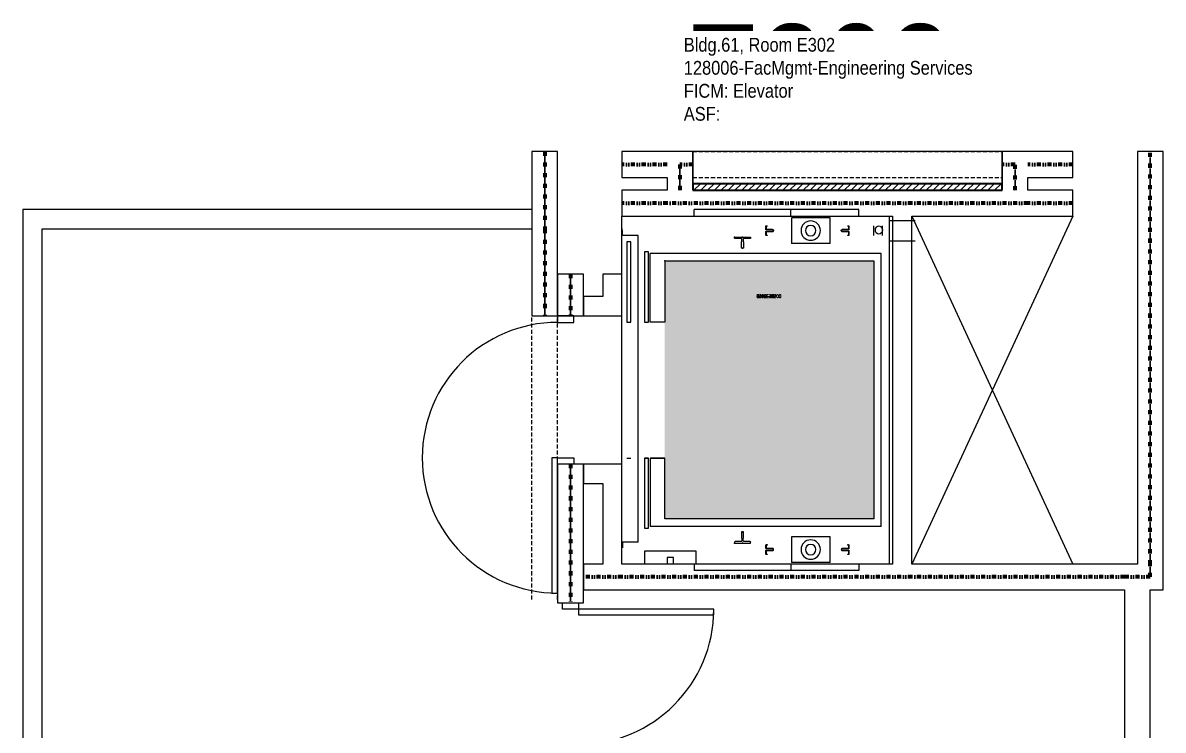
# Model space of a CAD drawing. Header units: inches. Extents: x -2562 to 2562, y -70 to 1203.
# Drawn here: x 2208 to 2562, y 983.4 to 1203 of the extents above; entities that cross this region are included whole.
import ezdxf

# ---------------------------------------------------------------- set-up
doc = ezdxf.new("R2010")
doc.units = ezdxf.units.IN
doc.header["$LTSCALE"] = 10
doc.header["$MEASUREMENT"] = 0
doc.linetypes.add('DIVIDE', pattern=[1.25, 0.5, -0.25, 0, -0.25, 0, -0.25])
doc.linetypes.add('HIDDEN2', pattern=[0.1875, 0.125, -0.0625])
doc.layers.get('0').update_dxf_attribs({"linetype": 'CONTINUOUS'})
for name, color, linetype in [('A-DOOR', 2, 'CONTINUOUS'), ('A-FLOR', 3, 'CONTINUOUS'), ('A-IDEN-RNUM', 7, 'CONTINUOUS'), ('A-IDEN-SNUM', 4, 'CONTINUOUS'), ('A-IDEN-VNUM', 4, 'CONTINUOUS'), ('A-WALL', 5, 'CONTINUOUS'), ('Rooms-Category-Color', 7, 'CONTINUOUS'), ('Rooms-College-Color', 7, 'CONTINUOUS'), ('Rooms-Department-Color', 7, 'CONTINUOUS'), ('Rooms-Division-Color', 7, 'CONTINUOUS'), ('Rooms-Information', 7, 'CONTINUOUS')]:
    doc.layers.add(name, color=color, linetype=linetype)
doc.styles.add('ROOMSNUMBER', font='TXT.SHX', dxfattribs={"height": 1})
doc.styles.add('ROOMVNUMBER', font='arial.ttf', dxfattribs={"width": 0.85, "height": 30})

# ---------------------------------------------------------------- blocks, each defined once
blk = doc.blocks.new('A$C56AA08DF')
for p, q in [((91, 110), (8, 110)), ((8, 2), (8, 110)), ((91, 2), (91, 110)), ((8, 108.61), (0, 108.61)), ((10.09, 104), (10.09, 107)), ((12.84, 104), (12.84, 107)), ((20.93, 106.9), (20.93, 107.03)), ((26.43, 109.5), (38.43, 109.5)), ((26.43, 101.5), (26.43, 109.5)), ((38.43, 109.5), (38.43, 101.5)), ((45.93, 107.03), (45.93, 106.9)), ((20.93, 103.97), (20.93, 104.1)), ((45.93, 104.1), (45.93, 103.97)), ((56.06, 103.5), (51.06, 103.5)), ((51.06, 103.5), (51.06, 103.19)), ((51.25, 103), (53.18, 103)), ((53.37, 102.81), (53.37, 101.97)), ((53.75, 101.97), (53.75, 102.81)), ((53.93, 103), (55.87, 103)), ((56.06, 103.19), (56.06, 103.5)), ((86, 104), (90.75, 104)), ((86, 8.75), (86, 104)), ((90.87, 104), (90.87, 105.75)), ((8, 102.33), (0, 102.33)), ((26.43, 101.5), (38.43, 101.5)), ((53.37, 101.97), (53.25, 101.97)), ((53.25, 101.97), (53.25, 100)), ((53.25, 100), (53.87, 100)), ((53.87, 101.97), (53.75, 101.97)), ((53.87, 100), (53.87, 101.97)), ((88.25, 102), (89.5, 102)), ((88.25, 77.11), (88.25, 102)), ((89.5, 102), (89.5, 77.11)), ((10.5, 13.63), (10.5, 98.37)), ((10.5, 98.37), (82.25, 98.37)), ((12.75, 16), (12.75, 96)), ((12.75, 96), (77.75, 96)), ((77.75, 96), (77.75, 77.12)), ((82.25, 77.12), (82.25, 98.37)), ((82.75, 98.87), (84, 98.87)), ((82.75, 77.12), (82.75, 98.87)), ((84, 98.87), (84, 77.12)), ((77.75, 77.12), (82.25, 77.12)), ((84, 77.12), (82.75, 77.12)), ((89.5, 77.11), (88.25, 77.11)), ((77.75, 16), (77.75, 34.87)), ((82.25, 34.87), (77.75, 34.87)), ((77.75, 34.87), (82.25, 34.87)), ((82.25, 34.87), (82.25, 13.63)), ((82.25, 34.87), (82.25, 32.87)), ((84, 34.87), (82.75, 34.87)), ((89.5, 34.89), (88.25, 34.89)), ((12.75, 16), (77.75, 16)), ((10.5, 13.63), (82.25, 13.63)), ((53.25, 12), (53.87, 12)), ((53.25, 10.03), (53.25, 12)), ((53.87, 12), (53.87, 10.03)), ((20.93, 7.9), (20.93, 8.03)), ((26.43, 2.5), (26.43, 10.5)), ((26.43, 10.5), (38.43, 10.5)), ((38.43, 10.5), (38.43, 2.5)), ((45.93, 8.03), (45.93, 7.9)), ((51.06, 8.5), (51.06, 8.81)), ((56.06, 8.5), (51.06, 8.5)), ((51.25, 9), (53.18, 9)), ((53.37, 10.03), (53.25, 10.03)), ((53.37, 9.19), (53.37, 10.03)), ((53.87, 10.03), (53.75, 10.03)), ((53.75, 10.03), (53.75, 9.19)), ((53.93, 9), (55.87, 9)), ((56.06, 8.81), (56.06, 8.5)), ((86, 8.75), (90.87, 8.75)), ((90.87, 8.75), (90.87, 7)), ((20.93, 4.97), (20.93, 5.1)), ((45.93, 5.1), (45.93, 4.97)), ((68, 6), (84, 6)), ((68, 2), (68, 6)), ((75, 4), (77, 4)), ((75, 2), (75, 4)), ((77, 4), (77, 2)), ((84, 6), (84, 2)), ((8, 2), (91, 2)), ((26.43, 2.5), (38.43, 2.5))]:
    blk.add_line(p, q)
at = {"linetype": 'Continuous'}
for p, q in [((17.43, 112), (47.43, 112)), ((38.56, 112), (68.56, 112)), ((17.43, 0), (47.43, 0)), ((38.56, 0), (68.56, 0))]:
    blk.add_line(p, q, dxfattribs=at)
at = {"linetype": 'ByBlock'}
for p, q in [((17.43, 110), (17.43, 112)), ((38.56, 110), (38.56, 112)), ((68.56, 110), (68.56, 112)), ((17.43, 2), (17.43, 0)), ((38.56, 2), (38.56, 0)), ((68.56, 2), (68.56, 0))]:
    blk.add_line(p, q, dxfattribs=at)
for points in [[(20.93, 107.03), (20.71, 107.03, 0.414214), (20.56, 106.88), (20.56, 105.84, 0.414214), (20.71, 105.69), (22.66, 105.69, -0.414214), (22.81, 105.54), (22.81, 105.46, -0.414214), (22.66, 105.31), (20.71, 105.31, 0.414214), (20.56, 105.16), (20.56, 104.12, 0.414214), (20.71, 103.97), (20.93, 103.97)], [(20.93, 106.9), (20.76, 106.9, 0.414214), (20.68, 106.83), (20.68, 105.89, 0.414214), (20.76, 105.81), (22.63, 105.81, -0.414214), (22.93, 105.51), (22.93, 105.49, -0.414214), (22.63, 105.19), (20.76, 105.19, 0.414214), (20.68, 105.11), (20.68, 104.17, 0.414214), (20.76, 104.1), (20.93, 104.1)], [(45.93, 104.1), (46.11, 104.1, 0.414214), (46.18, 104.17), (46.18, 105.11, 0.414214), (46.11, 105.19), (44.23, 105.19, -0.414214), (43.93, 105.49), (43.93, 105.51, -0.414214), (44.23, 105.81), (46.11, 105.81, 0.414214), (46.18, 105.89), (46.18, 106.83, 0.414214), (46.11, 106.9), (45.93, 106.9)], [(45.93, 103.97), (46.16, 103.97, 0.414214), (46.31, 104.12), (46.31, 105.16, 0.414214), (46.16, 105.31), (44.21, 105.31, -0.414214), (44.06, 105.46), (44.06, 105.54, -0.414214), (44.21, 105.69), (46.16, 105.69, 0.414214), (46.31, 105.84), (46.31, 106.88, 0.414214), (46.16, 107.03), (45.93, 107.03)], [(20.93, 8.03), (20.71, 8.03, 0.414214), (20.56, 7.88), (20.56, 6.84, 0.414214), (20.71, 6.69), (22.66, 6.69, -0.414214), (22.81, 6.54), (22.81, 6.46, -0.414214), (22.66, 6.31), (20.71, 6.31, 0.414214), (20.56, 6.16), (20.56, 5.12, 0.414214), (20.71, 4.97), (20.93, 4.97)], [(20.93, 7.9), (20.76, 7.9, 0.414214), (20.68, 7.83), (20.68, 6.89, 0.414214), (20.76, 6.81), (22.63, 6.81, -0.414214), (22.93, 6.51), (22.93, 6.49, -0.414214), (22.63, 6.19), (20.76, 6.19, 0.414214), (20.68, 6.11), (20.68, 5.17, 0.414214), (20.76, 5.1), (20.93, 5.1)], [(45.93, 5.1), (46.11, 5.1, 0.414214), (46.18, 5.17), (46.18, 6.11, 0.414214), (46.11, 6.19), (44.23, 6.19, -0.414214), (43.93, 6.49), (43.93, 6.51, -0.414214), (44.23, 6.81), (46.11, 6.81, 0.414214), (46.18, 6.89), (46.18, 7.83, 0.414214), (46.11, 7.9), (45.93, 7.9)], [(45.93, 4.97), (46.16, 4.97, 0.414214), (46.31, 5.12), (46.31, 6.16, 0.414214), (46.16, 6.31), (44.21, 6.31, -0.414214), (44.06, 6.46), (44.06, 6.54, -0.414214), (44.21, 6.69), (46.16, 6.69, 0.414214), (46.31, 6.84), (46.31, 7.88, 0.414214), (46.16, 8.03), (45.93, 8.03)]]:
    blk.add_lwpolyline(points, format="xyb")
for points in [[(84, 77.12), (82.75, 77.12), (82.75, 98.87), (84, 98.87)], [(82.75, 34.87), (84, 34.87), (84, 13.13), (82.75, 13.13)]]:
    blk.add_lwpolyline(points, close=True)
for centre, radius in [((11.27, 105.7), 1.19), ((32.43, 105.5), 3), ((32.43, 105.5), 1.62), ((32.43, 6.5), 3), ((32.43, 6.5), 1.62)]:
    blk.add_circle(centre, radius)
for centre, start, end in [((51.25, 103.19), 180, 270), ((53.18, 102.81), 0, 90), ((53.93, 102.81), 90, 180), ((55.87, 103.19), 270, 0), ((51.25, 8.81), 90, 180), ((53.18, 9.19), 270, 0), ((53.93, 9.19), 180, 270), ((55.87, 8.81), 0, 90)]:
    blk.add_arc(centre, 0.187, start, end)
for p in [(22.93, 105.5), (22.93, 105.5), (43.93, 105.5), (43.93, 105.5), (43.93, 105.5), (43.93, 105.5), (43.93, 105.5), (43.93, 105.5), (53.56, 103.5), (56.06, 103.5), (56.06, 103.5), (91, 106), (91, 106), (91, 106), (91, 106), (91, 106), (53.56, 100), (77.75, 96.12), (53.56, 12), (53.56, 12), (53.56, 9.31), (53.56, 9.31), (53.56, 8.5), (56.06, 8.5), (56.06, 8.5), (91, 8.75)]:
    blk.add_point(p)

msp = doc.modelspace()

# ---------------------------------------------------------------- hatches: boundary and pattern name
at = {"layer": 'A-WALL', "linetype": 'Continuous', "lineweight": 18}
h = msp.add_hatch(dxfattribs=at)
h.set_pattern_fill('_U', color=256, scale=1.5, angle=45, style=0, pattern_type=0)
h.set_pattern_definition([(45, (1243.0011, 2379), (-1.0606602, 1.0606602), [])])
h.paths.add_polyline_path([(2512, 1151), (2512, 1153), (2416, 1153), (2416, 1151)], flags=0)
at = {"layer": 'Rooms-Category-Color', "true_color": 0xadadad}
msp.add_hatch(color=253, dxfattribs=at).paths.add_polyline_path([(2407.25, 1129), (2407.25, 1049), (2472.25, 1049), (2472.25, 1129)])
at = {"layer": 'Rooms-College-Color', "true_color": 0xadadad}
msp.add_hatch(color=253, dxfattribs=at).paths.add_polyline_path([(2407.25, 1129), (2407.25, 1049), (2472.25, 1049), (2472.25, 1129)])
at = {"layer": 'Rooms-Department-Color', "true_color": 0xacacac}
msp.add_hatch(color=253, dxfattribs=at).paths.add_polyline_path([(2407.25, 1129), (2407.25, 1049), (2472.25, 1049), (2472.25, 1129)])
at = {"layer": 'Rooms-Division-Color', "true_color": 0xadadad}
msp.add_hatch(color=253, dxfattribs=at).paths.add_polyline_path([(2407.25, 1129), (2407.25, 1049), (2472.25, 1049), (2472.25, 1129)])

# ---------------------------------------------------------------- linework, layer by layer
at = {"layer": 'A-DOOR', "linetype": 'Continuous', "lineweight": -3}
for points in [[(2379, 1110), (2379, 1112), (2374, 1112), (2374, 1110)], [(2374, 1068), (2372.25, 1068), (2372.25, 1026), (2374, 1026)], [(2379, 1068), (2379, 1066), (2374, 1066), (2374, 1068)], [(2375.5, 1021), (2375.5, 1023), (2380.5, 1023), (2380.5, 1021)], [(2380.5, 1021), (2380.5, 1019.25), (2422.5, 1019.25), (2422.5, 1021)]]:
    msp.add_lwpolyline(points, close=True, dxfattribs=at)
for centre, start, end in [((2374, 1068), 90, 270), ((2380.5, 1021), 270, 0)]:
    msp.add_arc(centre, 42, start, end, dxfattribs=at)
at = {"layer": 'A-WALL', "linetype": 'Continuous', "lineweight": -3}
for p, q in [((2374, 1163), (2366, 1163)), ((2366, 1163), (2366, 1139)), ((2374, 1139), (2374, 1163)), ((2408, 1163), (2394, 1163)), ((2394, 1163), (2394, 1155)), ((2416, 1163), (2408, 1163)), ((2416, 1155), (2416, 1163)), ((2416, 1163, 21), (2416, 1153, 21)), ((2512, 1163, 21), (2416, 1163, 21)), ((2520, 1163), (2512, 1163)), ((2512, 1163), (2512, 1155)), ((2512, 1153, 21), (2512, 1163, 21)), ((2534, 1163), (2520, 1163)), ((2534, 1155), (2534, 1163)), ((2562, 1163), (2554, 1163)), ((2554, 1163), (2554, 1035)), ((2562, 1027), (2562, 1163)), ((2394, 1155), (2408, 1155)), ((2408, 1155), (2408, 1151)), ((2416, 1151), (2416, 1155)), ((2512, 1155), (2512, 1151)), ((2520, 1155), (2534, 1155)), ((2520, 1151), (2520, 1155)), ((2408, 1151), (2394, 1151)), ((2394, 1151), (2394, 1143)), ((2416, 1153, 21), (2416, 1151, 21)), ((2512, 1153, 21), (2416, 1153, 21)), ((2484, 1151), (2416, 1151)), ((2416, 1151, 21), (2512, 1151, 21)), ((2512, 1151), (2484, 1151)), ((2512, 1151, 21), (2512, 1153, 21)), ((2534, 1151), (2520, 1151)), ((2534, 1143), (2534, 1151)), ((2208, 1145), (2208, 495)), ((2366, 1145), (2208, 1145)), ((2394, 1143), (2408, 1143)), ((2408, 1143), (2478, 1143)), ((2478, 1143), (2478, 1035)), ((2484, 1035), (2484, 1143)), ((2484, 1143), (2520, 1143)), ((2520, 1143), (2534, 1143)), ((2214, 495), (2214, 1139)), ((2214, 1139), (2366, 1139)), ((2366, 1139), (2366, 1112)), ((2374, 1112), (2374, 1139)), ((2382, 1125), (2374, 1125)), ((2374, 1125), (2374, 1112)), ((2382, 1112), (2382, 1125)), ((2394, 1125), (2388, 1125)), ((2388, 1125), (2388, 1118)), ((2394, 1112), (2394, 1125)), ((2388, 1118), (2382, 1118)), ((2382, 1118), (2382, 1112)), ((2366, 1112), (2374, 1112)), ((2374, 1112), (2382, 1112)), ((2382, 1112), (2394, 1112)), ((2382, 1066), (2374, 1066)), ((2374, 1066), (2374, 1023)), ((2382, 1023), (2382, 1066)), ((2394, 1066), (2382, 1066)), ((2382, 1066), (2382, 1060)), ((2394, 1035), (2394, 1066)), ((2382, 1060), (2388, 1060)), ((2388, 1060), (2388, 1035)), ((2388, 1035), (2382, 1035)), ((2382, 1035), (2382, 1027)), ((2478, 1035), (2394, 1035)), ((2550, 1035), (2484, 1035)), ((2554, 1035), (2550, 1035)), ((2382, 1027), (2394, 1027)), ((2394, 1027), (2484, 1027)), ((2484, 1027), (2550, 1027)), ((2550, 1027), (2550, 943)), ((2558, 943), (2558, 1027)), ((2558, 1027), (2562, 1027)), ((2374, 1023), (2382, 1023))]:
    msp.add_line(p, q, dxfattribs=at)
at = {"layer": 'A-WALL', "linetype": 'DIVIDE', "lineweight": 211, "ltscale": 0.25}
for p, q in [((2370, 1163), (2370, 1139)), ((2558, 1035), (2558, 1163)), ((2408, 1159), (2394, 1159)), ((2416, 1159), (2412, 1159)), ((2412, 1159), (2412, 1151)), ((2516, 1159), (2512, 1159)), ((2516, 1151), (2516, 1159)), ((2534, 1159), (2520, 1159)), ((2408, 1147), (2394, 1147)), ((2484, 1147), (2408, 1147)), ((2520, 1147), (2484, 1147)), ((2534, 1147), (2520, 1147)), ((2370, 1139), (2370, 1112)), ((2378, 1125), (2378, 1112)), ((2378, 1066), (2378, 1023)), ((2558, 1031), (2558, 1035)), ((2394, 1031), (2382, 1031)), ((2484, 1031), (2394, 1031)), ((2550, 1031), (2484, 1031)), ((2558, 1031), (2550, 1031))]:
    msp.add_line(p, q, dxfattribs=at)
at = {"layer": 'A-WALL', "linetype": 'HIDDEN2', "lineweight": -3}
for p, q in [((2416, 1163), (2512, 1163)), ((2416, 1155), (2512, 1155)), ((2366, 1024), (2366, 1112)), ((2374, 1024), (2374, 1112))]:
    msp.add_line(p, q, dxfattribs=at)
at = {"layer": 'A-WALL', "linetype": 'Continuous', "lineweight": 35}
for p, q in [((2512, 1153), (2416, 1153)), ((2416, 1153), (2416, 1151)), ((2416, 1151), (2512, 1151)), ((2512, 1151), (2512, 1153))]:
    msp.add_line(p, q, dxfattribs=at)
at = {"layer": 'A-WALL'}
for p, q in [((2534, 1143, -5), (2484, 1035)), ((2484, 1143), (2534, 1035))]:
    msp.add_line(p, q, dxfattribs=at)

# ---------------------------------------------------------------- block references
at = {"layer": 'A-FLOR', "xscale": -1}
msp.add_blockref('A$C56AA08DF', (2485, 1033), dxfattribs=at)

# ---------------------------------------------------------------- texts
at = {"layer": 'A-IDEN-RNUM', "style": 'ROOMSNUMBER', "width": 0.85}
msp.add_text('E302-00', height=1, rotation=360, dxfattribs=at).set_placement((2435.78, 1117.66))
at = {"layer": 'A-IDEN-SNUM', "style": 'ROOMSNUMBER', "width": 0.85}
msp.add_text('0610E30200', height=1, rotation=360, dxfattribs=at).set_placement((2435.78, 1117.66))
at = {"layer": 'A-IDEN-VNUM', "style": 'ROOMVNUMBER', "width": 0.85}
msp.add_text('E302', height=30, rotation=360, dxfattribs=at).set_placement((2413.19, 1172.54))

# ---------------------------------------------------------------- next in the draw order: texts
at = {"layer": 'Rooms-Information', "insert": (2413.19, 1172.54), "char_height": 4.2857, "width": 96, "attachment_point": 7, "rotation": 360, "style": 'ROOMVNUMBER', "bg_fill": 3, "box_fill_scale": 1.5, "bg_fill_color": 256, "bg_fill_true_color": 13158600, "bg_fill_transparency": 0}
msp.add_mtext('Bldg.61, Room E302^M^J128006-FacMgmt-Engineering Services^M^JFICM: Elevator^M^JASF: ', dxfattribs=at)

doc.saveas('drawing.dxf')
